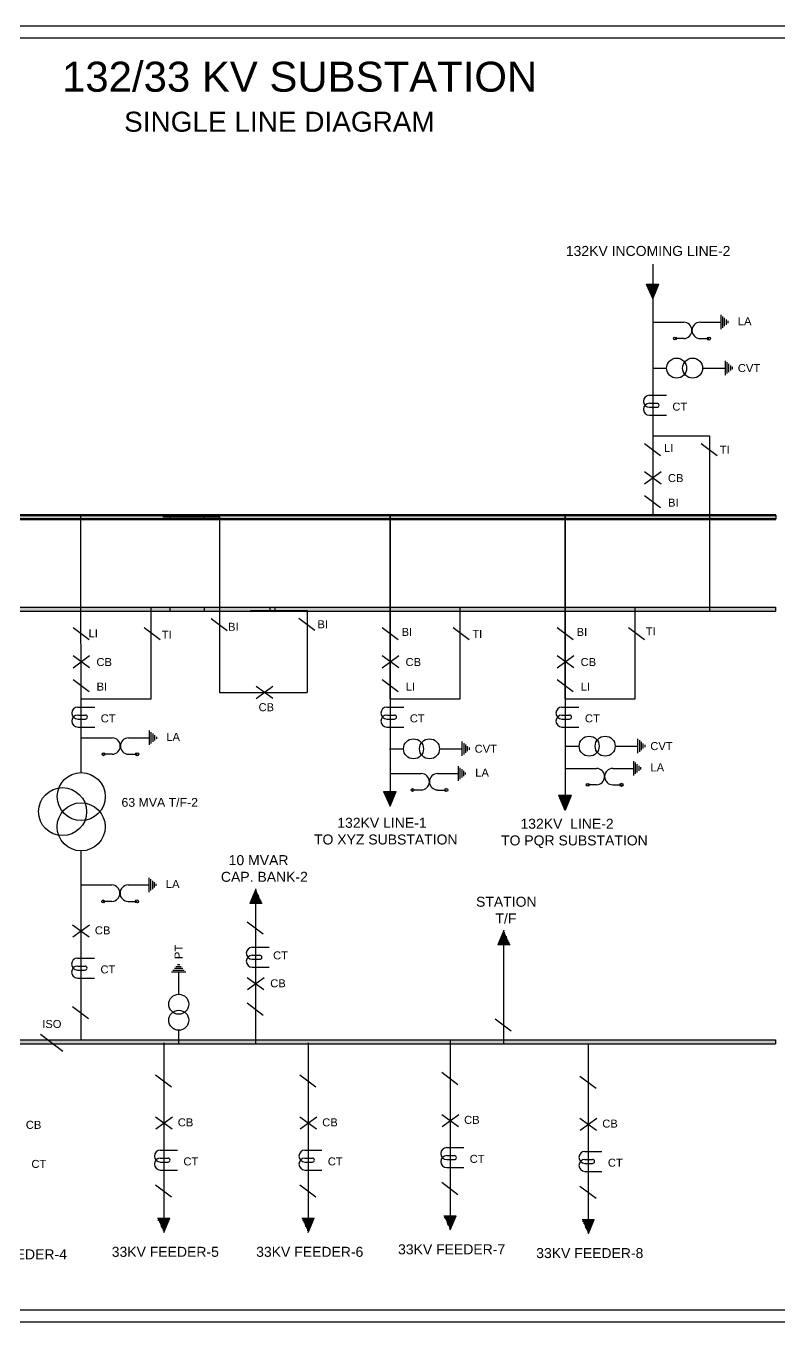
# Model space of a CAD drawing. Header units: millimetres. Extents: x 3217 to 8154, y 484 to 3724.
# Drawn here: x 4617 to 6500, y 484 to 3724 of the extents above; entities that cross this region are included whole.
import ezdxf

# ---------------------------------------------------------------- set-up
doc = ezdxf.new("R2010")
doc.units = ezdxf.units.MM
doc.styles.get("Standard").update_dxf_attribs({"font": 'arial.ttf'})

msp = doc.modelspace()

# ---------------------------------------------------------------- hatches: boundary and pattern name
at = {"true_color": 0xcd2027}
h = msp.add_hatch(color=242, dxfattribs=at)
h.dxf.hatch_style = 1
h.paths.add_polyline_path([(6199.5, 3078.5), (6184.2, 3078.5), (6184.2, 3041.6)])
h.paths.add_polyline_path([(6184.2, 3078.5), (6167.7, 3078.5), (6184.2, 3041.6)])
h = msp.add_hatch(color=242, dxfattribs=at)
h.dxf.hatch_style = 1
h.paths.add_polyline_path([(6320.3, 2942.1, 1), (6328.1, 2942.1, 1)])
h.paths.add_polyline_path([(6243.2, 2942.1, 1), (6236.3, 2942.1, 1)])
h = msp.add_hatch(color=242, dxfattribs=at)
h.dxf.hatch_style = 1
h.paths.add_polyline_path([(6491.6, 2491), (6491.6, 2501), (6325.9, 2501), (6325.9, 2491)])
h.paths.add_polyline_path([(4422.5, 2491), (4422.5, 2501), (3518.7, 2501), (3518.7, 2491)])
h = msp.add_hatch(color=242, dxfattribs=at)
h.dxf.hatch_style = 1
h.paths.add_polyline_path([(4422.5, 2501), (4422.5, 2491), (6325.9, 2491), (6325.9, 2501)])
h = msp.add_hatch(color=242, dxfattribs=at)
h.dxf.hatch_style = 1
h.paths.add_polyline_path([(6325.9, 2270.8), (4422.5, 2270.8), (4422.5, 2260.8), (6325.9, 2260.8)])
h.paths.add_polyline_path([(4422.5, 2270.8), (3524, 2270.8), (3524, 2260.8), (4422.5, 2260.8)])
h.paths.add_polyline_path([(6491, 2270.8), (6325.9, 2270.8), (6325.9, 2260.8), (6491, 2260.8)])
h = msp.add_hatch(color=242, dxfattribs=at)
h.dxf.hatch_style = 1
h.paths.add_polyline_path([(4891.6, 1903.1, 1), (4899.4, 1903.1, 1)])
h.paths.add_polyline_path([(4807.6, 1903.1, 1), (4814.6, 1903.1, 1)])
h = msp.add_hatch(color=242, dxfattribs=at)
h.dxf.hatch_style = 1
h.paths.add_polyline_path([(5664, 1813.8, 1), (5671.7, 1813.8, 1)])
h.paths.add_polyline_path([(5579.9, 1813.8, 1), (5586.9, 1813.8, 1)])
h = msp.add_hatch(color=242, dxfattribs=at)
h.dxf.hatch_style = 1
h.paths.add_polyline_path([(6102, 1826.8, 1), (6109.8, 1826.8, 1)])
h.paths.add_polyline_path([(6018, 1826.8, 1), (6025, 1826.8, 1)])
h = msp.add_hatch(color=242, dxfattribs=at)
h.dxf.hatch_style = 1
h.paths.add_polyline_path([(5542.7, 1810.4), (5527.4, 1810.4), (5527.4, 1773.5)])
h.paths.add_polyline_path([(5527.4, 1810.4), (5510.9, 1810.4), (5527.4, 1773.5)])
h = msp.add_hatch(color=242, dxfattribs=at)
h.dxf.hatch_style = 1
h.paths.add_polyline_path([(5980, 1800.7), (5964.7, 1800.7), (5964.7, 1763.8)])
h.paths.add_polyline_path([(5964.7, 1800.7), (5948.2, 1800.7), (5964.7, 1763.8)])
h = msp.add_hatch(color=242, dxfattribs=at)
h.dxf.hatch_style = 1
h.paths.add_polyline_path([(5981.1, 1801.3), (5965.8, 1801.3), (5965.8, 1764.3)])
h.paths.add_polyline_path([(5965.8, 1801.3), (5949.3, 1801.3), (5965.8, 1764.3)])
h = msp.add_hatch(color=3)
h.dxf.hatch_style = 1
h.paths.add_polyline_path([(5176.1, 1529.7), (5191.3, 1529.7), (5191.3, 1566.7)])
h.paths.add_polyline_path([(5191.3, 1529.7), (5207.9, 1529.7), (5191.3, 1566.7)])
h = msp.add_hatch(color=3)
h.dxf.hatch_style = 1
h.paths.add_polyline_path([(5207.6, 1530.3), (5191.8, 1565.7), (5177.2, 1530.3)])
h = msp.add_hatch(color=3)
h.dxf.hatch_style = 1
h.paths.add_polyline_path([(5177.2, 1530.3), (5207.6, 1530.3), (5191.8, 1565.7)])
h = msp.add_hatch()
h.set_pattern_fill('ANGLE', color=3, angle=180)
h.set_pattern_definition([(180, (8969.746, 2279.7656), (-9e-16, -6.985), [5.08, -1.905]), (270, (8969.746, 2279.7656), (6.985, -1e-15), [5.08, -1.905])])
h.paths.add_polyline_path([(5207.6, 1530.3), (5191.8, 1565.7), (5177.2, 1530.3)])
h = msp.add_hatch(color=3)
h.dxf.hatch_style = 1
h.paths.add_polyline_path([(4890.7, 1535.4, 1), (4898.5, 1535.4, 1)])
h.paths.add_polyline_path([(4806.7, 1535.4, 1), (4813.7, 1535.4, 1)])
h = msp.add_hatch(color=3)
h.dxf.hatch_style = 1
h.paths.add_polyline_path([(5795.9, 1426.4), (5811.2, 1426.4), (5811.2, 1463.4)])
h.paths.add_polyline_path([(5811.2, 1426.4), (5827.7, 1426.4), (5811.2, 1463.4)])
h = msp.add_hatch(color=3)
h.dxf.hatch_style = 1
h.paths.add_polyline_path([(5827.5, 1427), (5811.6, 1462.4), (5797, 1427)])
h = msp.add_hatch(color=3)
h.dxf.hatch_style = 1
h.paths.add_polyline_path([(5797, 1427), (5827.5, 1427), (5811.6, 1462.4)])
h = msp.add_hatch()
h.set_pattern_fill('ANGLE', color=3, angle=180)
h.set_pattern_definition([(180, (9589.578, 2176.465), (-9e-16, -6.985), [5.08, -1.905]), (270, (9589.578, 2176.465), (6.985, -1e-15), [5.08, -1.905])])
h.paths.add_polyline_path([(5827.5, 1427), (5811.6, 1462.4), (5797, 1427)])
h = msp.add_hatch(color=3)
h.dxf.hatch_style = 1
h.paths.add_polyline_path([(6491, 1189), (3524, 1189), (3524, 1179), (6491, 1179)])
h = msp.add_hatch(color=3)
h.dxf.hatch_style = 1
h.paths.add_polyline_path([(5693.6, 750.4), (5678.3, 750.4), (5678.3, 713.4)])
h.paths.add_polyline_path([(5678.3, 750.4), (5661.8, 750.4), (5678.3, 713.4)])
h = msp.add_hatch(color=3)
h.dxf.hatch_style = 1
h.paths.add_polyline_path([(5662, 749.8), (5677.8, 714.4), (5692.5, 749.8)])
h = msp.add_hatch(color=3)
h.dxf.hatch_style = 1
h.paths.add_polyline_path([(5692.5, 749.8), (5662, 749.8), (5677.8, 714.4)])
h = msp.add_hatch()
h.set_pattern_fill('ANGLE', color=3)
h.set_pattern_definition([(0, (1899.886, 0.327), (0, 6.985), [5.08, -1.905]), (90, (1899.886, 0.327), (-6.985, 4e-16), [5.08, -1.905])])
h.paths.add_polyline_path([(5662, 749.8), (5677.8, 714.4), (5692.5, 749.8)])
h = msp.add_hatch(color=3)
h.dxf.hatch_style = 1
h.paths.add_polyline_path([(4977.8, 744.1), (4962.6, 744.1), (4962.6, 707.1)])
h.paths.add_polyline_path([(4962.6, 744.1), (4946, 744.1), (4962.6, 707.1)])
h = msp.add_hatch(color=3)
h.dxf.hatch_style = 1
h.paths.add_polyline_path([(4946.3, 743.5), (4962.1, 708.1), (4976.8, 743.5)])
h = msp.add_hatch(color=3)
h.dxf.hatch_style = 1
h.paths.add_polyline_path([(4976.8, 743.5), (4946.3, 743.5), (4962.1, 708.1)])
h = msp.add_hatch()
h.set_pattern_fill('ANGLE', color=3)
h.set_pattern_definition([(0, (1184.1744, -5.946), (0, 6.985), [5.08, -1.905]), (90, (1184.1744, -5.946), (-6.985, 4e-16), [5.08, -1.905])])
h.paths.add_polyline_path([(4946.3, 743.5), (4962.1, 708.1), (4976.8, 743.5)])
h = msp.add_hatch(color=3)
h.dxf.hatch_style = 1
h.paths.add_polyline_path([(5338.8, 744.1), (5323.6, 744.1), (5323.6, 707.1)])
h.paths.add_polyline_path([(5323.6, 744.1), (5307, 744.1), (5323.6, 707.1)])
h = msp.add_hatch(color=3)
h.dxf.hatch_style = 1
h.paths.add_polyline_path([(5307.3, 743.5), (5323.1, 708.1), (5337.8, 743.5)])
h = msp.add_hatch(color=3)
h.dxf.hatch_style = 1
h.paths.add_polyline_path([(5337.8, 743.5), (5307.3, 743.5), (5323.1, 708.1)])
h = msp.add_hatch()
h.set_pattern_fill('ANGLE', color=3)
h.set_pattern_definition([(0, (1545.1704, -5.946), (0, 6.985), [5.08, -1.905]), (90, (1545.1704, -5.946), (-6.985, 4e-16), [5.08, -1.905])])
h.paths.add_polyline_path([(5307.3, 743.5), (5323.1, 708.1), (5337.8, 743.5)])
h = msp.add_hatch(color=3)
h.dxf.hatch_style = 1
h.paths.add_polyline_path([(6038.9, 740.9), (6023.6, 740.9), (6023.6, 704)])
h.paths.add_polyline_path([(6023.6, 740.9), (6007.1, 740.9), (6023.6, 704)])
h = msp.add_hatch(color=3)
h.dxf.hatch_style = 1
h.paths.add_polyline_path([(6007.3, 740.4), (6023.1, 705), (6037.8, 740.4)])
h = msp.add_hatch(color=3)
h.dxf.hatch_style = 1
h.paths.add_polyline_path([(6037.8, 740.4), (6007.3, 740.4), (6023.1, 705)])
h = msp.add_hatch()
h.set_pattern_fill('ANGLE', color=3)
h.set_pattern_definition([(0, (2245.184, -9.0824), (0, 6.985), [5.08, -1.905]), (90, (2245.184, -9.0824), (-6.985, 4e-16), [5.08, -1.905])])
h.paths.add_polyline_path([(6007.3, 740.4), (6023.1, 705), (6037.8, 740.4)])

# ---------------------------------------------------------------- linework, layer by layer
at = {"color": 242, "true_color": 0xcd2027}
for p, q in [((6184.2, 3127.9), (6184.2, 2501)), ((6167.7, 3078.5), (6184.2, 3041.6)), ((6184.2, 3041.6), (6199.5, 3078.5)), ((6184.2, 2983.2), (6261.5, 2983.2)), ((6302.6, 2983.2), (6354, 2983.2)), ((6354, 3001.4), (6354, 2965.4)), ((6354, 3001.4), (6354, 2965.4)), ((6358.5, 2997.6), (6358.5, 2969.2)), ((6358.5, 2997.6), (6358.5, 2969.2)), ((6363, 2993.7), (6363, 2973)), ((6363, 2993.7), (6363, 2973)), ((6367.5, 2989.9), (6367.5, 2976.8)), ((6367.5, 2989.9), (6367.5, 2976.8)), ((6372, 2986.1), (6372, 2980.6)), ((6372, 2986.1), (6372, 2980.6)), ((6261.5, 2942.1), (6239.8, 2942.1)), ((6302.6, 2942.1), (6324.2, 2942.1)), ((6302.6, 2942.1), (6302.6, 2942.1)), ((6364.8, 2886.7), (6364.8, 2850.7)), ((6184.2, 2868.3), (6218.8, 2868.3)), ((6308.8, 2868.3), (6364.8, 2868.3)), ((6369.3, 2882.9), (6369.3, 2854.5)), ((6373.8, 2879), (6373.8, 2858.3)), ((6378.3, 2875.2), (6378.3, 2862.1)), ((6382.8, 2871.4), (6382.8, 2865.9)), ((6176, 2800.4), (6218.3, 2800.4)), ((6176, 2780.4), (6194.9, 2780.4)), ((6176, 2770.4), (6194.9, 2770.4)), ((6176, 2750.4), (6218.3, 2750.4)), ((6184.2, 2699.2), (6325.9, 2699.2)), ((6325.9, 2699.2), (6325.9, 2260.8)), ((6163.5, 2679.7), (6203.6, 2649.5)), ((6305.1, 2679.7), (6345.2, 2649.5)), ((6163.5, 2609.6), (6163.5, 2609.6)), ((6163.5, 2579.5), (6205, 2609.6)), ((6163.5, 2609.6), (6205, 2579.5)), ((6163.5, 2550.2), (6203.6, 2520)), ((4755.6, 1857.3), (4754.7, 2501)), ((4959.7, 2496.2), (5101.3, 2496.2)), ((4976.8, 2501), (4976.8, 2491)), ((5063.2, 2501), (5063.2, 2491)), ((5101.3, 2496.2), (5101.3, 2057.8)), ((5527.9, 2041.7), (5527.9, 2501)), ((5527.9, 2501), (5527.9, 1774.3)), ((5965.5, 2041.7), (5965.5, 2501)), ((5965.5, 2501), (5965.5, 1763.4)), ((6491.6, 2501), (6491.6, 2491)), ((3524, 2270.8), (6491, 2270.8)), ((4930.2, 2041.7), (4930.2, 2270.8)), ((4976.8, 2270.8), (4976.8, 2260.8)), ((5063.2, 2270.8), (5063.2, 2260.8)), ((5227.8, 2260.8), (5227.8, 2270.8)), ((5240.7, 2260.8), (5240.7, 2270.8)), ((5702.7, 2041.7), (5702.7, 2270.8)), ((6140.3, 2041.7), (6140.3, 2270.8)), ((6491, 2270.8), (6491, 2260.8)), ((3524, 2260.8), (6491, 2260.8)), ((5080.5, 2242.6), (5120.7, 2212.4)), ((5178.5, 2262.9), (5320.1, 2262.9)), ((5299.3, 2243.4), (5339.5, 2213.2)), ((5320.1, 2262.9), (5320.1, 2057.8)), ((4735.1, 2219.8), (4775.2, 2189.6)), ((4912.9, 2219.8), (4953, 2189.6)), ((5507.7, 2219.8), (5547.8, 2189.6)), ((5685.5, 2219.8), (5725.6, 2189.6)), ((5945.3, 2219.8), (5985.4, 2189.6)), ((6123.1, 2219.8), (6163.2, 2189.6)), ((4735.1, 2149.8), (4735.1, 2149.8)), ((4735.1, 2119.6), (4776.6, 2149.8)), ((4735.1, 2149.8), (4776.6, 2119.7)), ((5507.7, 2149.8), (5507.7, 2149.8)), ((5507.7, 2119.6), (5549.2, 2149.8)), ((5507.7, 2149.8), (5549.2, 2119.7)), ((5945.3, 2149.8), (5945.3, 2149.8)), ((5945.3, 2119.6), (5986.8, 2149.8)), ((5945.3, 2149.8), (5986.8, 2119.7)), ((4735.1, 2090.3), (4775.2, 2060.1)), ((5507.7, 2090.3), (5547.8, 2060.1)), ((5945.3, 2090.3), (5985.4, 2060.1)), ((4755.4, 2041.7), (4930.2, 2041.7)), ((5101.3, 2057.8), (5320.1, 2057.8)), ((5192.6, 2073.1), (5192.6, 2073.1)), ((5192.6, 2042.9), (5234.1, 2073.1)), ((5192.6, 2073.1), (5234.1, 2043)), ((5527.9, 2041.7), (5702.7, 2041.7)), ((5965.5, 2041.7), (6140.3, 2041.7)), ((4747.1, 2021.2), (4789.4, 2021.2)), ((5519.6, 2021.2), (5562, 2021.2)), ((5957.2, 2021.2), (5999.5, 2021.2)), ((4747.1, 2001.2), (4766, 2001.2)), ((4747.1, 1991.2), (4766, 1991.2)), ((5519.6, 2001.2), (5538.6, 2001.2)), ((5519.6, 1991.2), (5538.6, 1991.2)), ((5957.2, 2001.2), (5976.2, 2001.2)), ((5957.2, 1991.2), (5976.2, 1991.2)), ((4747.1, 1971.2), (4789.4, 1971.2)), ((4755.6, 1944.2), (4832.8, 1944.2)), ((4873.9, 1944.2), (4925.3, 1944.2)), ((4925.3, 1962.4), (4925.3, 1926.4)), ((4925.3, 1962.4), (4925.3, 1926.4)), ((4929.8, 1958.6), (4929.8, 1930.2)), ((4929.8, 1958.6), (4929.8, 1930.2)), ((4934.3, 1954.8), (4934.3, 1934)), ((4934.3, 1954.8), (4934.3, 1934)), ((4938.8, 1950.9), (4938.8, 1937.8)), ((4938.8, 1950.9), (4938.8, 1937.8)), ((4943.3, 1947.1), (4943.3, 1941.6)), ((4943.3, 1947.1), (4943.3, 1941.6)), ((5519.6, 1971.2), (5562, 1971.2)), ((5957.2, 1971.2), (5999.5, 1971.2)), ((5526.5, 1916.7), (5561, 1916.7)), ((5651, 1916.7), (5707, 1916.7)), ((5707, 1935.2), (5707, 1899.2)), ((5711.5, 1931.3), (5711.5, 1902.9)), ((5716, 1927.5), (5716, 1906.7)), ((5720.5, 1923.6), (5720.5, 1910.5)), ((5725, 1919.8), (5725, 1914.3)), ((5965.5, 1923.4), (6000.1, 1923.4)), ((6090.1, 1923.4), (6146.1, 1923.4)), ((6146.1, 1941.8), (6146.1, 1905.8)), ((6150.6, 1938), (6150.6, 1909.6)), ((6155.1, 1934.1), (6155.1, 1913.4)), ((6159.6, 1930.3), (6159.6, 1917.2)), ((6164.1, 1926.5), (6164.1, 1921)), ((4832.8, 1903.1), (4811.1, 1903.1)), ((4873.9, 1903.1), (4895.5, 1903.1)), ((4873.9, 1903.1), (4873.9, 1903.1)), ((6135.7, 1886.2), (6135.7, 1850.2)), ((6135.7, 1886.2), (6135.7, 1850.2)), ((6140.2, 1882.3), (6140.2, 1854)), ((6140.2, 1882.3), (6140.2, 1854)), ((5527.9, 1854.9), (5605.2, 1854.9)), ((5646.3, 1854.9), (5697.6, 1854.9)), ((5697.6, 1873.1), (5697.6, 1837.1)), ((5697.6, 1873.1), (5697.6, 1837.1)), ((5702.1, 1869.3), (5702.1, 1840.9)), ((5702.1, 1869.3), (5702.1, 1840.9)), ((5706.6, 1865.5), (5706.6, 1844.7)), ((5706.6, 1865.5), (5706.6, 1844.7)), ((5711.1, 1861.6), (5711.1, 1848.5)), ((5711.1, 1861.6), (5711.1, 1848.5)), ((5715.6, 1857.8), (5715.6, 1852.3)), ((5715.6, 1857.8), (5715.6, 1852.3)), ((5966, 1867.9), (6043.2, 1867.9)), ((6084.3, 1867.9), (6135.7, 1867.9)), ((6144.7, 1878.5), (6144.7, 1857.7)), ((6144.7, 1878.5), (6144.7, 1857.7)), ((6149.2, 1874.6), (6149.2, 1861.5)), ((6149.2, 1874.6), (6149.2, 1861.5)), ((6153.7, 1870.8), (6153.7, 1865.3)), ((6153.7, 1870.8), (6153.7, 1865.3)), ((6043.2, 1826.8), (6021.5, 1826.8)), ((6084.3, 1826.8), (6105.9, 1826.8)), ((6084.3, 1826.8), (6084.3, 1826.8)), ((5510.9, 1810.4), (5527.4, 1773.5)), ((5527.4, 1773.5), (5542.7, 1810.4)), ((5605.2, 1813.8), (5583.4, 1813.8)), ((5646.3, 1813.8), (5667.9, 1813.8)), ((5646.3, 1813.8), (5646.3, 1813.8)), ((5948.2, 1800.7), (5964.7, 1763.8)), ((5949.3, 1801.3), (5965.8, 1764.3)), ((5964.7, 1763.8), (5980, 1800.7)), ((5965.8, 1764.3), (5981.1, 1801.3)), ((5191.8, 1565.7), (5177.2, 1530.3)), ((5811.6, 1462.4), (5797, 1427)), ((5677.8, 714.4), (5692.5, 749.8)), ((4962.1, 708.1), (4976.8, 743.5)), ((5323.1, 708.1), (5337.8, 743.5)), ((6023.1, 705), (6037.8, 740.4))]:
    msp.add_line(p, q, dxfattribs=at)
at = {"color": 242, "lineweight": 80, "true_color": 0xcd2027}
for p, q in [((3518.7, 2501), (6491.6, 2501)), ((3518.7, 2491), (6491.6, 2491))]:
    msp.add_line(p, q, dxfattribs=at)
at = {"color": 3}
for p, q in [((4754.7, 1661.8), (4754.7, 1189)), ((4924.4, 1594.7), (4924.4, 1558.7)), ((4924.4, 1594.7), (4924.4, 1558.7)), ((4928.9, 1590.9), (4928.9, 1562.5)), ((4928.9, 1590.9), (4928.9, 1562.5)), ((4754.7, 1576.4), (4831.9, 1576.4)), ((4873, 1576.4), (4924.4, 1576.4)), ((4933.4, 1587), (4933.4, 1566.3)), ((4933.4, 1587), (4933.4, 1566.3)), ((4937.9, 1583.2), (4937.9, 1570.1)), ((4937.9, 1583.2), (4937.9, 1570.1)), ((4942.4, 1579.3), (4942.4, 1573.9)), ((4942.4, 1579.3), (4942.4, 1573.9)), ((5191.4, 1566.4), (5191.4, 1180.7)), ((5191.9, 1530.3), (5191.9, 1564.7)), ((4831.9, 1535.4), (4810.2, 1535.4)), ((4873, 1535.4), (4894.6, 1535.4)), ((4873, 1535.4), (4873, 1535.4)), ((4733.9, 1476.7), (4775.4, 1446.5)), ((4734.6, 1446.5), (4776.1, 1476.7)), ((4754.7, 1461.6), (4755.4, 1461.6)), ((4755.4, 1461.6), (4755.4, 1461.1)), ((5170.6, 1484.3), (5210.7, 1454.1)), ((5811.2, 1463.1), (5811.2, 1179)), ((5811.8, 1427), (5811.8, 1461.4)), ((4746.4, 1393.7), (4788.7, 1393.7)), ((5183.1, 1420.6), (5225.4, 1420.6)), ((5183.1, 1400.6), (5202, 1400.6)), ((5191.4, 1420.6), (5191.4, 1370.6)), ((5191.4, 1420.6), (5191.4, 1370.6)), ((4746.4, 1373.7), (4765.3, 1373.7)), ((4746.4, 1363.7), (4765.3, 1363.7)), ((4984.7, 1363.8), (5013.1, 1363.8)), ((4988.5, 1368.3), (5009.3, 1368.3)), ((4992.4, 1372.8), (5005.5, 1372.8)), ((4996.2, 1377.3), (5001.7, 1377.3)), ((5183.1, 1390.6), (5202, 1390.6)), ((5183.1, 1370.6), (5225.4, 1370.6)), ((4746.4, 1343.7), (4788.7, 1343.7)), ((4980.9, 1359.3), (5016.9, 1359.3)), ((4999.3, 1303.3), (4999.3, 1359.3)), ((5170.6, 1345.4), (5212.1, 1315.3)), ((5171.3, 1315.2), (5212.8, 1345.4)), ((5191.4, 1330.4), (5191.4, 1329.8)), ((5191.4, 1330.3), (5192.1, 1330.3)), ((5192.1, 1330.3), (5192.1, 1329.8)), ((5811.2, 1317.3), (5811.2, 1267.3)), ((5811.2, 1317.3), (5811.2, 1267.3)), ((4733.9, 1273), (4774, 1242.8)), ((5170.6, 1281.6), (5210.7, 1251.4)), ((5790.5, 1242.1), (5830.6, 1211.9)), ((4653.4, 1203.2), (4709.5, 1161)), ((4999.3, 1178.8), (4999.3, 1213.3)), ((5811.2, 1227.1), (5811.2, 1226.5)), ((3524, 1189), (6491, 1189)), ((3524, 1179), (6491, 1179)), ((4962, 1181.9), (4962, 709.1)), ((5323, 1181.9), (5323, 709.1)), ((5677.7, 1188.2), (5677.7, 715.4)), ((6023, 1178.8), (6023, 706)), ((6491, 1189), (6491, 1179)), ((4941.2, 1101.9), (4981.3, 1071.7)), ((5302.2, 1101.9), (5342.3, 1071.7)), ((5656.9, 1108.2), (5697.1, 1078)), ((6002.2, 1098.8), (6042.4, 1068.6)), ((4941.2, 996.8), (4982.7, 966.6)), ((4941.9, 966.6), (4983.4, 996.8)), ((4962, 981.7), (4962.7, 981.7)), ((4962.7, 981.7), (4962.7, 981.2)), ((5302.2, 996.8), (5343.7, 966.6)), ((5302.9, 966.6), (5344.4, 996.8)), ((5323, 981.7), (5323.7, 981.7)), ((5323.7, 981.7), (5323.7, 981.2)), ((5656.9, 1003), (5698.4, 972.9)), ((5657.7, 972.8), (5699.1, 1003)), ((5677.7, 987.9), (5678.4, 987.9)), ((5678.4, 987.9), (5678.4, 987.4)), ((6002.2, 993.6), (6043.7, 963.5)), ((6003, 963.4), (6044.4, 993.6)), ((6023, 978.5), (6023.7, 978.5)), ((6023.7, 978.5), (6023.7, 978)), ((4953.7, 913.8), (4996, 913.8)), ((5314.7, 913.8), (5357, 913.8)), ((5669.4, 920), (5711.7, 920)), ((6014.7, 910.6), (6057, 910.6)), ((4953.7, 893.8), (4972.6, 893.8)), ((4953.7, 883.8), (4972.6, 883.8)), ((5314.7, 893.8), (5333.6, 893.8)), ((5314.7, 883.8), (5333.6, 883.8)), ((5669.4, 900), (5688.3, 900)), ((5669.4, 890), (5688.3, 890)), ((6014.7, 890.6), (6033.6, 890.6)), ((6014.7, 880.6), (6033.6, 880.6)), ((4953.7, 863.8), (4996, 863.8)), ((5314.7, 863.8), (5357, 863.8)), ((5669.4, 870), (5711.7, 870)), ((6014.7, 860.6), (6057, 860.6)), ((4941.2, 827), (4981.3, 796.8)), ((5302.2, 827), (5342.3, 796.8)), ((5656.9, 833.3), (5697.1, 803.1)), ((6002.2, 823.8), (6042.4, 793.6))]:
    msp.add_line(p, q, dxfattribs=at)
at = {"color": 5}
for points in [[(3216.6, 3723.6), (8153.8, 3723.6), (8153.8, 483.9), (3216.6, 483.9)], [(3246.6, 3693.6), (8123.8, 3693.6), (8123.8, 513.9), (3246.6, 513.9)]]:
    msp.add_lwpolyline(points, close=True, dxfattribs=at)
at = {"color": 242, "true_color": 0xcd2027}
for points in [[(6167.7, 3078.5), (6199.5, 3078.5)], [(5510.9, 1810.4), (5542.7, 1810.4)], [(5948.2, 1800.7), (5980, 1800.7)], [(5949.3, 1801.3), (5981.1, 1801.3)], [(5207.6, 1530.3), (5177.2, 1530.3)], [(5827.5, 1427), (5797, 1427)], [(5662, 749.8), (5692.5, 749.8)], [(4946.3, 743.5), (4976.8, 743.5)], [(5307.3, 743.5), (5337.8, 743.5)], [(6007.3, 740.4), (6037.8, 740.4)]]:
    msp.add_lwpolyline(points, dxfattribs=at)
for centre, radius in [((6239.8, 2942.1), 3.49), ((6324.2, 2942.1), 3.89), ((6243.8, 2868.3), 25), ((6283.8, 2868.3), 25), ((6025.1, 1923.4), 25), ((6065.1, 1923.4), 25), ((5586, 1916.7), 25), ((5626, 1916.7), 25), ((4811.1, 1903.1), 3.49), ((4895.5, 1903.1), 3.89), ((4755.6, 1797.3), 60), ((5583.4, 1813.8), 3.49), ((5667.9, 1813.8), 3.89), ((6021.5, 1826.8), 3.49), ((6105.9, 1826.8), 3.89)]:
    msp.add_circle(centre, radius, dxfattribs=at)
at = {"color": 18, "true_color": 0x000000}
msp.add_circle((4708.9, 1759.7), 60, dxfattribs=at)
at = {"color": 3}
for centre, radius in [((4755.4, 1721.8), 60), ((4810.2, 1535.4), 3.49), ((4894.6, 1535.4), 3.89), ((4999.3, 1278.3), 25), ((4999.3, 1238.3), 25)]:
    msp.add_circle(centre, radius, dxfattribs=at)
at = {"color": 242, "true_color": 0xcd2027}
for centre, radius, start, end in [((6261.5, 2962.6), 20.5, 270, 90), ((6302.6, 2962.6), 20.5, 90, 270), ((6176, 2785.4), 15, 90, 270), ((6176, 2765.4), 15, 90, 270), ((6194.9, 2775.4), 5, 270, 90), ((4747.1, 2006.2), 15, 90, 270), ((5519.6, 2006.2), 15, 90, 270), ((5957.2, 2006.2), 15, 90, 270), ((4747.1, 1986.2), 15, 90, 270), ((4766, 1996.2), 5, 270, 90), ((5519.6, 1986.2), 15, 90, 270), ((5538.6, 1996.2), 5, 270, 90), ((5957.2, 1986.2), 15, 90, 270), ((5976.2, 1996.2), 5, 270, 90), ((4832.8, 1923.7), 20.5, 270, 90), ((4873.9, 1923.7), 20.5, 90, 270), ((5605.2, 1834.4), 20.5, 270, 90), ((5646.3, 1834.4), 20.5, 90, 270), ((6043.2, 1847.4), 20.5, 270, 90), ((6084.3, 1847.4), 20.5, 90, 270)]:
    msp.add_arc(centre, radius, start, end, dxfattribs=at)
at = {"color": 3}
for centre, radius, start, end in [((4831.9, 1555.9), 20.5, 270, 90), ((4873, 1555.9), 20.5, 90, 270), ((4746.4, 1378.7), 15, 90, 270), ((5183.1, 1405.6), 15, 90, 270), ((5183.1, 1385.6), 15, 90, 270), ((5202, 1395.6), 5, 270, 90), ((4746.4, 1358.7), 15, 90, 270), ((4765.3, 1368.7), 5, 270, 90), ((4953.7, 898.8), 15, 90, 270), ((5314.7, 898.8), 15, 90, 270), ((5669.4, 905), 15, 90, 270), ((6014.7, 895.6), 15, 90, 270), ((4953.7, 878.8), 15, 90, 270), ((4972.6, 888.8), 5, 270, 90), ((5314.7, 878.8), 15, 90, 270), ((5333.6, 888.8), 5, 270, 90), ((5669.4, 885), 15, 90, 270), ((5688.3, 895), 5, 270, 90), ((6014.7, 875.6), 15, 90, 270), ((6033.6, 885.6), 5, 270, 90)]:
    msp.add_arc(centre, radius, start, end, dxfattribs=at)

# ---------------------------------------------------------------- texts
at = {"color": 5, "insert": (4707.6, 3634.2), "char_height": 75, "attachment_point": 1}
msp.add_mtext_dynamic_manual_height_columns('\\A1;132/33 KV SUBSTATION\\P{\\H0.66667x;        SINGLE LINE DIAGRAM}', width=1486.143, gutter_width=12.5, heights=[508.2], dxfattribs=at)
at = {"color": 242, "true_color": 0xcd2027, "attachment_point": 1}
for s, width, gutter_width, heights, insert, char_height in [('{\\C5;132KV INCOMING LINE-2}', 443.012, 195, [150], (5966.8, 3173.7), 25), ('{\\C5;LA}', 18.506, 12.5, [0], (6396.7, 2995.5), 20), ('{\\C5;CVT}', 18.506, 12.5, [0], (6396.7, 2878.5), 20), ('{\\C5;CT}', 18.506, 12.5, [0], (6233.2, 2782.1), 20), ('{\\C5;LI}', 18.506, 12.5, [0], (6212.1, 2678.8), 20), ('{\\C5;TI}', 18.506, 12.5, [0], (6351.8, 2674.4), 20), ('{\\C5;CB}', 18.506, 12.5, [0], (6222, 2603.5), 20), ('{\\C5;BI}', 18.506, 12.5, [0], (6222.3, 2542.1), 20), ('{\\C5;BI}', 18.506, 12.5, [0], (5346, 2238.1), 20), ('{\\C5;LI}', 18.506, 12.5, [0], (4773.9, 2215.6), 20), ('{\\C5;TI}', 20, 12.5, [0], (4957.2, 2211.7), 20), ('{\\C5;BI}', 18.506, 12.5, [0], (5122.5, 2231.7), 20), ('{\\C5;BI}', 18.506, 12.5, [0], (5556.3, 2218.9), 20), ('{\\C5;TI}', 20, 12.5, [0], (5733, 2213.9), 20), ('{\\C5;BI}', 18.506, 12.5, [0], (5993.9, 2218.9), 20), ('{\\C5;TI}', 20, 12.5, [0], (6166.6, 2220.4), 20), ('{\\C5;CB}', 18.506, 12.5, [0], (4793.6, 2143.7), 20), ('{\\C5;CB}', 18.506, 12.5, [0], (5566.2, 2143.7), 20), ('{\\C5;CB}', 18.506, 12.5, [0], (6003.8, 2143.7), 20), ('{\\C5;BI}', 18.506, 12.5, [40.6], (4793.9, 2082.3), 20), ('{\\C5;LI}', 18.506, 12.5, [0], (5566.5, 2082.3), 20), ('{\\C5;LI}', 18.506, 12.5, [0], (6004.1, 2082.3), 20), ('{\\C5;CB}', 18.506, 12.5, [0], (5198.8, 2030.8), 20), ('{\\C5;CT}', 18.506, 12.5, [0], (4804.3, 2002.9), 20), ('{\\C5;CT}', 18.506, 12.5, [0], (5576.9, 2002.9), 20), ('{\\C5;CT}', 18.506, 12.5, [0], (6014.5, 2002.9), 20), ('{\\C5;LA}', 18.506, 12.5, [0], (4968.1, 1956.5), 20), ('{\\C5;CVT}', 18.506, 12.5, [0], (5738.9, 1927), 20), ('{\\C5;CVT}', 18.506, 12.5, [0], (6178, 1933.6), 20), ('{\\C5;LA}', 18.506, 12.5, [0], (6178.4, 1880.2), 20), ('{\\C5;LA}', 18.506, 12.5, [0], (5740.4, 1867.2), 20), ('{\\C5;63 MVA T/F-2}', 250.508, 12.5, [73.3], (4856.2, 1793.9), 22), ('{\\C5;      132KV LINE-1\\PTO XYZ SUBSTATION}', 1000.899, 195, [186.1], (5337.3, 1744.3), 25), ('{\\C5;     132KV  LINE-2\\PTO PQR SUBSTATION}', 443.012, 195, [150], (5804.9, 1742), 25), ('{\\C5;  10 MVAR\\PCAP. BANK-2}', 443.012, 195, [150], (5104.7, 1651), 25), ('{\\C5;LA}', 18.506, 12.5, [0], (4967.1, 1588.8), 20), ('{\\C5;STATION\\P     T/F}', 443.012, 195, [150], (5742.4, 1547), 25), ('{\\C5;CB}', 18.506, 12.5, [0], (4789.6, 1473), 20), ('{\\C5;CT}', 18.506, 12.5, [0], (5235.1, 1410.5), 20), ('{\\C5;CT}', 18.506, 12.5, [0], (4803.6, 1375.4), 20), ('{\\C5;CB}', 18.506, 12.5, [0], (5228, 1340.7), 20), ('{\\C5;ISO}', 18.506, 12.5, [0], (4658, 1239), 20), ('{\\C5;CB}', 18.506, 12.5, [0], (4617.1, 986.9), 20), ('{\\C5;CB}', 18.506, 12.5, [0], (4996.9, 993.1), 20), ('{\\C5;CB}', 18.506, 12.5, [0], (5357.9, 993.1), 20), ('{\\C5;CB}', 18.506, 12.5, [0], (5712.6, 999.4), 20), ('{\\C5;CB}', 18.506, 12.5, [0], (6057.9, 990), 20), ('{\\C5;CT}', 18.506, 12.5, [0], (4631.1, 889.2), 20), ('{\\C5;CT}', 18.506, 12.5, [0], (5010.9, 895.5), 20), ('{\\C5;CT}', 18.506, 12.5, [0], (5371.9, 895.5), 20), ('{\\C5;CT}', 18.506, 12.5, [0], (5726.6, 901.8), 20), ('{\\C5;CT}', 18.506, 12.5, [0], (6071.9, 892.3), 20), ('{\\C5;33KV FEEDER-4}', 443.012, 195, [150], (4452, 665.7), 25), ('{\\C5;33KV FEEDER-5}', 443.012, 195, [150], (4831.8, 672), 25), ('{\\C5;33KV FEEDER-6}', 443.012, 195, [150], (5192.8, 672), 25), ('{\\C5;33KV FEEDER-7}', 443.012, 195, [150], (5547.5, 678.3), 25), ('{\\C5;33KV FEEDER-8}', 443.012, 195, [150], (5892.8, 668.8), 25)]:
    msp.add_mtext_dynamic_manual_height_columns(s, width=width, gutter_width=gutter_width, heights=heights, dxfattribs=dict(at, insert=insert, char_height=char_height))
at = {"color": 3, "insert": (4989, 1391.2), "char_height": 20, "attachment_point": 1, "rotation": 90}
msp.add_mtext_dynamic_manual_height_columns('{\\C5;PT}', width=18.506, gutter_width=12.5, heights=[0], dxfattribs=at)

doc.saveas('drawing.dxf')
